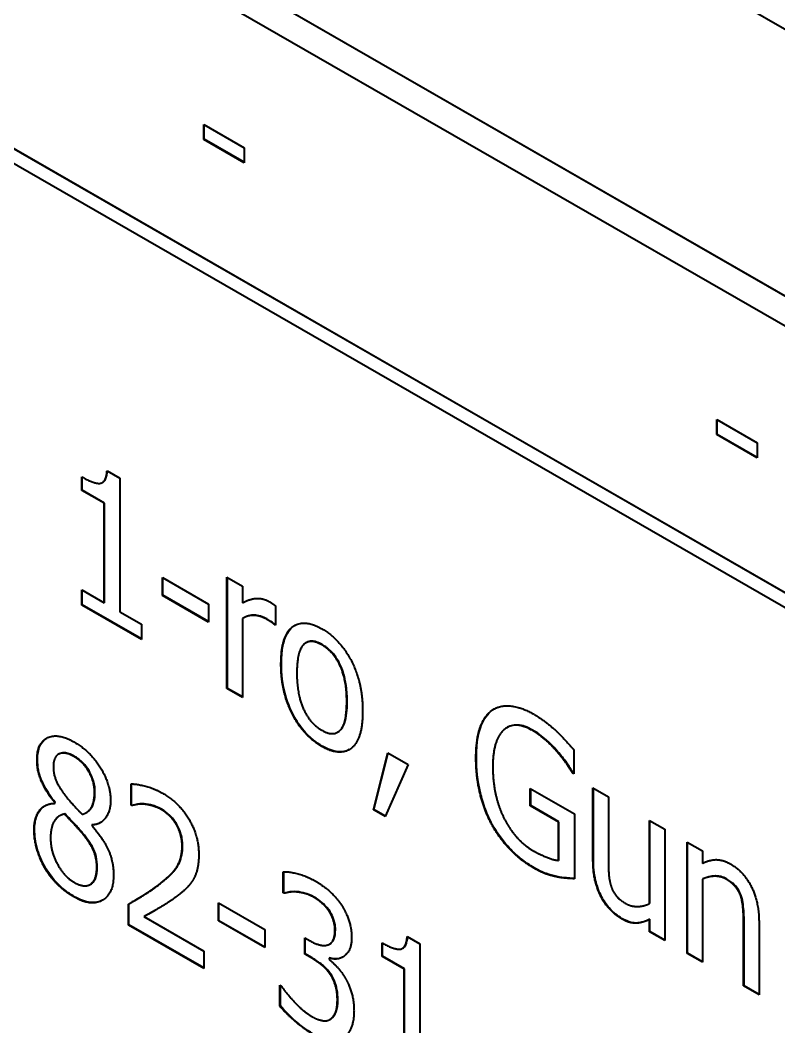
# Model space of a CAD drawing. Header units: millimetres. Extents: x 0 to 4205, y 0 to 2970.
# Drawn here: x 3775.83 to 3782.1, y 2225.18 to 2233.51 of the extents above; entities that cross this region are included whole.
import ezdxf

# ---------------------------------------------------------------- set-up
doc = ezdxf.new("R2010")
doc.units = ezdxf.units.MM
doc.header["$LTSCALE"] = 5
doc.layers.add('가시적인 것(ISO)', color=3, linetype='Continuous', lineweight=40)
doc.layers.add('가시적인 좁은 것(ISO)', color=3, linetype='Continuous', lineweight=35)

msp = doc.modelspace()

# ---------------------------------------------------------------- linework, layer by layer
at = {"layer": '가시적인 것(ISO)'}
for p, q in [((3770.9942, 2239.8543), (3803.309, 2221.2455)), ((3803.309, 2219.0381), (3770.9942, 2237.6469)), ((3770.9978, 2237.649), (3803.309, 2219.0422)), ((3770.9942, 2237.4017), (3803.309, 2218.7928)), ((3803.309, 2216.5854), (3770.9942, 2235.1943)), ((3770.9978, 2235.1963), (3803.309, 2216.5895)), ((3803.4151, 2216.4017), (3770.8882, 2235.1327)), ((3777.3469, 2232.5196), (3777.3469, 2232.6438)), ((3777.3469, 2232.6438), (3777.6814, 2232.4512)), ((3777.3504, 2232.5216), (3777.3504, 2232.6417)), ((3777.3504, 2232.5216), (3777.3469, 2232.5196)), ((3777.6814, 2232.331), (3777.3504, 2232.5216)), ((3777.6814, 2232.3269), (3777.3469, 2232.5196)), ((3777.6814, 2232.4512), (3777.6814, 2232.3269)), ((3781.5844, 2230.0794), (3781.5844, 2230.2036)), ((3781.5844, 2230.2036), (3781.9189, 2230.011)), ((3781.5879, 2230.0814), (3781.5879, 2230.2015)), ((3781.5879, 2230.0814), (3781.5844, 2230.0794)), ((3781.9189, 2229.8867), (3781.5844, 2230.0794)), ((3781.9189, 2229.8908), (3781.5879, 2230.0814)), ((3781.9189, 2230.011), (3781.9189, 2229.8867)), ((3776.5471, 2229.7803), (3776.652, 2229.7199)), ((3776.3391, 2229.6169), (3776.3391, 2229.7292)), ((3776.3426, 2229.6189), (3776.3426, 2229.7272)), ((3776.652, 2229.7199), (3776.652, 2228.6149)), ((3776.3426, 2229.6189), (3776.3391, 2229.6169)), ((3776.5222, 2229.5115), (3776.3391, 2229.6169)), ((3776.5257, 2229.5135), (3776.3426, 2229.6189)), ((3776.5121, 2229.6846), (3776.5086, 2229.6826)), ((3776.5257, 2229.5135), (3776.5222, 2229.5115)), ((3776.5222, 2228.6896), (3776.5222, 2229.5115)), ((3776.5257, 2228.6916), (3776.5257, 2229.5135)), ((3777.0044, 2228.7488), (3777.0044, 2228.8979)), ((3777.0044, 2228.8979), (3777.386, 2228.6781)), ((3777.0079, 2228.7509), (3777.0079, 2228.8959)), ((3777.5382, 2228.8996), (3777.6654, 2228.8263)), ((3777.5382, 2227.9793), (3777.5382, 2228.8996)), ((3777.5417, 2227.9814), (3777.5417, 2228.8975)), ((3776.3391, 2228.6698), (3776.3391, 2228.795)), ((3776.3391, 2228.795), (3776.5222, 2228.6896)), ((3776.3426, 2228.6719), (3776.3426, 2228.793)), ((3777.6654, 2228.8263), (3777.6654, 2228.6892)), ((3777.0079, 2228.7509), (3777.0044, 2228.7488)), ((3777.386, 2228.5291), (3777.0044, 2228.7488)), ((3777.386, 2228.5331), (3777.0079, 2228.7509)), ((3776.3426, 2228.6719), (3776.3391, 2228.6698)), ((3776.8308, 2228.3867), (3776.3391, 2228.6698)), ((3776.8308, 2228.3908), (3776.3426, 2228.6719)), ((3776.5257, 2228.6916), (3776.5222, 2228.6896)), ((3776.652, 2228.6149), (3776.8308, 2228.5119)), ((3777.386, 2228.6781), (3777.386, 2228.5291)), ((3777.9387, 2228.664), (3777.9387, 2228.503)), ((3777.6654, 2228.559), (3777.6654, 2227.9061)), ((3777.6723, 2228.563), (3777.6688, 2228.561)), ((3776.8308, 2228.5119), (3776.8308, 2228.3867)), ((3777.9354, 2228.509), (3777.9318, 2228.5069)), ((3777.9387, 2228.503), (3777.9318, 2228.5069)), ((3777.9387, 2228.507), (3777.9354, 2228.509)), ((3778.1939, 2228.3603), (3778.1904, 2228.3583)), ((3777.5417, 2227.9814), (3777.5382, 2227.9793)), ((3777.6654, 2227.9061), (3777.5382, 2227.9793)), ((3777.6654, 2227.9102), (3777.5417, 2227.9814)), ((3778.4556, 2227.6205), (3778.452, 2227.6184)), ((3779.856, 2227.6597), (3779.8524, 2227.6577)), ((3778.7475, 2226.9778), (3778.8661, 2227.4491)), ((3778.7511, 2226.9799), (3778.8688, 2227.4476)), ((3778.8661, 2227.4491), (3779.0355, 2227.3516)), ((3780.4047, 2227.4715), (3780.4047, 2227.2747)), ((3776.149, 2227.4385), (3776.1455, 2227.4365)), ((3779.0355, 2227.3516), (3778.8464, 2226.9209)), ((3780.3971, 2227.2832), (3780.3935, 2227.2811)), ((3780.4047, 2227.2747), (3780.3935, 2227.2811)), ((3780.4047, 2227.2788), (3780.3971, 2227.2832)), ((3776.7457, 2227.0168), (3776.7457, 2227.1917)), ((3776.7492, 2227.0188), (3776.7492, 2227.1917)), ((3780.0437, 2227.0105), (3780.0437, 2227.1536)), ((3780.0437, 2227.1536), (3780.409, 2226.9433)), ((3780.0472, 2227.0126), (3780.0472, 2227.1516)), ((3780.562, 2226.561), (3780.562, 2227.1583)), ((3780.562, 2227.1583), (3780.6892, 2227.085)), ((3780.5655, 2226.563), (3780.5655, 2227.1562)), ((3776.1183, 2227.0383), (3776.1148, 2227.0362)), ((3776.1148, 2227.0312), (3776.1148, 2227.0362)), ((3776.1183, 2227.0333), (3776.1148, 2227.0312)), ((3776.1183, 2227.0333), (3776.1183, 2227.0383)), ((3780.6892, 2227.085), (3780.6892, 2226.5603)), ((3776.377, 2226.9557), (3776.3735, 2226.9537)), ((3776.7492, 2227.0188), (3776.7457, 2227.0168)), ((3776.7534, 2227.0123), (3776.7457, 2227.0168)), ((3776.7569, 2227.0143), (3776.7492, 2227.0188)), ((3776.7569, 2227.0143), (3776.7534, 2227.0123)), ((3778.7511, 2226.9799), (3778.7475, 2226.9778)), ((3778.8464, 2226.9209), (3778.7475, 2226.9778)), ((3778.8478, 2226.9242), (3778.7511, 2226.9799)), ((3780.0472, 2227.0126), (3780.0437, 2227.0105)), ((3780.2766, 2226.8764), (3780.0437, 2227.0105)), ((3780.2802, 2226.8784), (3780.0472, 2227.0126)), ((3776.16, 2226.9295), (3776.1564, 2226.9275)), ((3776.2, 2226.9445), (3776.1964, 2226.9425)), ((3780.2802, 2226.8784), (3780.2766, 2226.8764)), ((3780.2766, 2226.5594), (3780.2766, 2226.8764)), ((3780.2802, 2226.5614), (3780.2802, 2226.8784)), ((3780.409, 2226.9433), (3780.409, 2226.4076)), ((3781.0287, 2226.2018), (3781.0287, 2226.8895)), ((3781.0287, 2226.8895), (3781.1559, 2226.8162)), ((3781.0322, 2226.2038), (3781.0322, 2226.8875)), ((3776.3478, 2226.7829), (3776.3443, 2226.7808)), ((3776.426, 2226.8541), (3776.4225, 2226.8521)), ((3776.4225, 2226.8521), (3776.4225, 2226.8471)), ((3781.1559, 2226.8162), (3781.1559, 2225.896)), ((3781.3399, 2225.7901), (3781.3399, 2226.7103)), ((3781.3399, 2226.7103), (3781.4671, 2226.6371)), ((3781.3434, 2225.7921), (3781.3434, 2226.7083)), ((3781.4671, 2226.6371), (3781.4671, 2226.5347)), ((3780.2802, 2226.5614), (3780.2766, 2226.5594)), ((3778.0032, 2226.2916), (3778.0032, 2226.4655)), ((3778.0067, 2226.2937), (3778.0067, 2226.4658)), ((3781.4706, 2226.4066), (3781.4671, 2226.4045)), ((3781.4671, 2226.4045), (3781.4671, 2225.7168)), ((3776.412, 2226.3625), (3776.4085, 2226.3604)), ((3778.0067, 2226.2937), (3778.0032, 2226.2916)), ((3778.0109, 2226.2872), (3778.0032, 2226.2916)), ((3778.0144, 2226.2892), (3778.0067, 2226.2937)), ((3778.0144, 2226.2892), (3778.0109, 2226.2872)), ((3778.1141, 2226.3004), (3778.1106, 2226.2983)), ((3776.725, 2226.0249), (3776.725, 2226.1988)), ((3776.7286, 2226.027), (3776.7286, 2226.2008)), ((3776.7598, 2226.2187), (3776.7562, 2226.2166)), ((3777.4685, 2226.0589), (3777.4685, 2226.2079)), ((3777.4685, 2226.2079), (3777.8502, 2225.9882)), ((3777.4721, 2226.0609), (3777.4721, 2226.2059)), ((3781.0322, 2226.2038), (3781.0287, 2226.2018)), ((3781.7861, 2226.2676), (3781.7825, 2226.2656)), ((3778.3815, 2226.1474), (3778.3779, 2226.1454)), ((3776.8549, 2226.0963), (3776.8514, 2226.0943)), ((3776.8514, 2226.0943), (3777.3473, 2225.8087)), ((3777.4721, 2226.0609), (3777.4685, 2226.0589)), ((3777.8502, 2225.8391), (3777.4685, 2226.0589)), ((3777.8502, 2225.8432), (3777.4721, 2226.0609)), ((3781.0322, 2226.0727), (3781.0287, 2226.0706)), ((3781.0287, 2225.9693), (3781.0287, 2226.0706)), ((3781.0322, 2225.9713), (3781.0322, 2226.0727)), ((3781.8066, 2225.5213), (3781.8066, 2226.046)), ((3781.8101, 2225.5234), (3781.8101, 2226.0481)), ((3781.9338, 2226.0453), (3781.9338, 2225.4481)), ((3776.7286, 2226.027), (3776.725, 2226.0249)), ((3777.3473, 2225.6666), (3776.725, 2226.0249)), ((3777.3473, 2225.6706), (3776.7286, 2226.027)), ((3777.8502, 2225.9882), (3777.8502, 2225.8391)), ((3781.0322, 2225.9713), (3781.0287, 2225.9693)), ((3781.1559, 2225.896), (3781.0287, 2225.9693)), ((3781.1559, 2225.9001), (3781.0322, 2225.9713)), ((3778.1811, 2225.7837), (3778.1811, 2225.9198)), ((3778.1811, 2225.9198), (3778.2258, 2225.8941)), ((3778.1846, 2225.7857), (3778.1846, 2225.9178)), ((3778.3892, 2225.8692), (3778.3856, 2225.8671)), ((3778.8189, 2225.7662), (3778.8189, 2225.8785)), ((3778.8224, 2225.7683), (3778.8224, 2225.8765)), ((3779.0269, 2225.9297), (3779.1317, 2225.8693)), ((3779.1317, 2225.8693), (3779.1317, 2224.7642)), ((3777.3473, 2225.8087), (3777.3473, 2225.6666)), ((3778.1846, 2225.7857), (3778.1811, 2225.7837)), ((3778.2387, 2225.7505), (3778.1811, 2225.7837)), ((3778.2422, 2225.7526), (3778.1846, 2225.7857)), ((3778.9918, 2225.834), (3778.9883, 2225.8319)), ((3781.3434, 2225.7921), (3781.3399, 2225.7901)), ((3781.4671, 2225.7168), (3781.3399, 2225.7901)), ((3781.4671, 2225.7209), (3781.3434, 2225.7921)), ((3778.3858, 2225.7544), (3778.3822, 2225.7523)), ((3778.3822, 2225.7523), (3778.3822, 2225.7404)), ((3778.8224, 2225.7683), (3778.8189, 2225.7662)), ((3779.0019, 2225.6608), (3778.8189, 2225.7662)), ((3779.0055, 2225.6628), (3778.8224, 2225.7683)), ((3779.0055, 2225.6628), (3779.0019, 2225.6608)), ((3779.0019, 2224.839), (3779.0019, 2225.6608)), ((3779.0055, 2224.841), (3779.0055, 2225.6628)), ((3777.9757, 2225.5283), (3777.9851, 2225.5229)), ((3777.9757, 2225.3544), (3777.9757, 2225.5283)), ((3777.9792, 2225.3565), (3777.9792, 2225.5263)), ((3781.8101, 2225.5234), (3781.8066, 2225.5213)), ((3781.9338, 2225.4481), (3781.8066, 2225.5213)), ((3781.9338, 2225.4521), (3781.8101, 2225.5234)), ((3777.9792, 2225.3565), (3777.9757, 2225.3544)), ((3778.392, 2225.2457), (3778.3884, 2225.2437)), ((3778.3986, 2225.2501), (3778.3951, 2225.248))]:
    msp.add_line(p, q, dxfattribs=at)
for points, degree in [([(3776.3391, 2229.7292), (3776.4431, 2229.6693), (3776.5411, 2229.6844), (3776.5471, 2229.7803)], 2), ([(3777.6654, 2228.6892), (3777.735, 2228.7246), (3777.839, 2228.7263), (3777.8871, 2228.6986)], 2), ([(3777.8871, 2228.6986), (3777.9069, 2228.6872), (3777.9267, 2228.6739), (3777.9387, 2228.664)], 2), ([(3777.8639, 2228.553), (3777.8123, 2228.5827), (3777.7109, 2228.5864), (3777.6654, 2228.559)], 2), ([(3777.9318, 2228.5069), (3777.9181, 2228.5198), (3777.8863, 2228.5401), (3777.8639, 2228.553)], 2), ([(3777.9843, 2228.1826), (3777.9843, 2228.4131), (3778.1699, 2228.5616), (3778.322, 2228.474)], 2), ([(3778.322, 2228.474), (3778.475, 2228.3859), (3778.659, 2228.0256), (3778.659, 2227.794)], 2), ([(3778.322, 2228.3408), (3778.2232, 2228.3978), (3778.1158, 2228.2857), (3778.1158, 2228.1068)], 2), ([(3778.5275, 2227.8697), (3778.5275, 2228.0486), (3778.4209, 2228.2839), (3778.322, 2228.3408)], 2), ([(3778.322, 2227.5021), (3778.1648, 2227.5927), (3777.9843, 2227.958), (3777.9843, 2228.1826)], 2), ([(3778.1158, 2228.1068), (3778.1158, 2227.9329), (3778.2232, 2227.6922), (3778.322, 2227.6353)], 2), ([(3778.322, 2227.6353), (3778.42, 2227.5788), (3778.5275, 2227.6929), (3778.5275, 2227.8697)], 2), ([(3778.659, 2227.794), (3778.659, 2227.5615), (3778.475, 2227.414), (3778.322, 2227.5021)], 2), ([(3779.595, 2227.409), (3779.595, 2227.5571), (3779.6629, 2227.7525), (3779.7265, 2227.7994)], 2), ([(3779.7265, 2227.7994), (3779.7884, 2227.8442), (3779.968, 2227.8282), (3780.0755, 2227.7664)], 2), ([(3779.7301, 2227.8014), (3779.735, 2227.805), (3779.7401, 2227.8084), (3779.7453, 2227.8114)], 3), ([(3780.0755, 2227.7664), (3780.1262, 2227.7372), (3780.219, 2227.6658), (3780.262, 2227.6252)], 2), ([(3780.0592, 2227.6347), (3779.9139, 2227.7183), (3779.7343, 2227.5554), (3779.7343, 2227.3338)], 2), ([(3780.2663, 2227.4577), (3780.225, 2227.5063), (3780.1202, 2227.5995), (3780.0592, 2227.6347)], 2), ([(3780.262, 2227.6252), (3780.2955, 2227.5939), (3780.3789, 2227.5022), (3780.4047, 2227.4715)], 2), ([(3775.9687, 2227.3917), (3775.9687, 2227.5298), (3776.1406, 2227.6156), (3776.2729, 2227.5394)], 2), ([(3776.2729, 2227.5394), (3776.4105, 2227.4602), (3776.5763, 2227.1898), (3776.5763, 2227.0526)], 2), ([(3776.2721, 2227.4187), (3776.1981, 2227.4612), (3776.1036, 2227.4173), (3776.1036, 2227.3328)], 2), ([(3780.3935, 2227.2811), (3780.3686, 2227.3223), (3780.3144, 2227.4022), (3780.2663, 2227.4577)], 2), ([(3776.1148, 2227.0362), (3776.0409, 2227.1315), (3775.9687, 2227.2982), (3775.9687, 2227.3917)], 2), ([(3776.444, 2227.1269), (3776.444, 2227.2094), (3776.3529, 2227.3721), (3776.2721, 2227.4187)], 2), ([(3779.7265, 2226.8553), (3779.6629, 2226.9734), (3779.595, 2227.253), (3779.595, 2227.409)], 2), ([(3776.1036, 2227.3328), (3776.1036, 2227.2722), (3776.1517, 2227.16), (3776.1999, 2227.0985)], 2), ([(3779.7343, 2227.3338), (3779.7343, 2227.2106), (3779.7815, 2226.9985), (3779.8262, 2226.9092)], 2), ([(3776.3426, 2226.9398), (3776.4019, 2226.9603), (3776.444, 2227.0524), (3776.444, 2227.1269)], 2), ([(3776.7457, 2227.1917), (3776.7878, 2227.1922), (3776.9373, 2227.1548), (3777.0044, 2227.1162)], 2), ([(3777.0044, 2227.1162), (3777.1454, 2227.035), (3777.3052, 2226.7611), (3777.3052, 2226.6061)], 2), ([(3775.9446, 2226.8132), (3775.9446, 2226.9126), (3776.0323, 2227.0291), (3776.1148, 2227.0312)], 2), ([(3776.1999, 2227.0985), (3776.2205, 2227.0727), (3776.3073, 2226.974), (3776.3426, 2226.9398)], 2), ([(3776.5763, 2227.0526), (3776.5763, 2226.9702), (3776.4973, 2226.8547), (3776.4225, 2226.8521)], 2), ([(3776.8505, 2227.0239), (3776.8222, 2227.0264), (3776.7697, 2227.0168), (3776.7534, 2227.0123)], 2), ([(3776.9949, 2226.9795), (3776.9588, 2227.0003), (3776.8849, 2227.021), (3776.8505, 2227.0239)], 2), ([(3777.1178, 2226.8591), (3777.0946, 2226.8973), (3777.0319, 2226.9583), (3776.9949, 2226.9795)], 2), ([(3776.1964, 2226.9425), (3776.1397, 2226.9304), (3776.0804, 2226.8314), (3776.0804, 2226.7469)], 2), ([(3776.2, 2226.9445), (3776.1856, 2226.9415), (3776.1722, 2226.9365), (3776.16, 2226.9295)], 3), ([(3776.3443, 2226.7808), (3776.3211, 2226.8101), (3776.2446, 2226.8909), (3776.1964, 2226.9425)], 2), ([(3776.4943, 2226.8718), (3776.4742, 2226.8606), (3776.4512, 2226.855), (3776.426, 2226.8541)], 3), ([(3779.8262, 2226.9092), (3779.8701, 2226.8203), (3779.9921, 2226.6835), (3780.0686, 2226.6394)], 2), ([(3776.0314, 2226.5019), (3775.9884, 2226.5763), (3775.9446, 2226.7367), (3775.9446, 2226.8132)], 2), ([(3776.4629, 2226.5018), (3776.4629, 2226.5774), (3776.4139, 2226.695), (3776.3443, 2226.7808)], 2), ([(3776.4225, 2226.8471), (3776.5102, 2226.7469), (3776.6013, 2226.5513), (3776.6013, 2226.4381)], 2), ([(3777.1677, 2226.6763), (3777.1677, 2226.728), (3777.1411, 2226.8209), (3777.1178, 2226.8591)], 2), ([(3780.0738, 2226.4953), (3779.9672, 2226.5567), (3779.7901, 2226.7382), (3779.7265, 2226.8553)], 2), ([(3776.0804, 2226.7469), (3776.0804, 2226.6356), (3776.1913, 2226.4267), (3776.2746, 2226.3787)], 2), ([(3776.9683, 2226.3539), (3777.0835, 2226.4416), (3777.1677, 2226.5779), (3777.1677, 2226.6763)], 2), ([(3780.0686, 2226.6394), (3780.1253, 2226.6067), (3780.2379, 2226.5618), (3780.2766, 2226.5594)], 2), ([(3777.3052, 2226.6061), (3777.3052, 2226.5335), (3777.2777, 2226.4281), (3777.2528, 2226.3908)], 2), ([(3780.6299, 2226.2556), (3780.5981, 2226.3166), (3780.562, 2226.4676), (3780.562, 2226.561)], 2), ([(3780.6892, 2226.5603), (3780.6892, 2226.4868), (3780.6978, 2226.3854), (3780.7133, 2226.3407)], 2), ([(3781.4671, 2226.5347), (3781.5238, 2226.5646), (3781.6347, 2226.5664), (3781.6966, 2226.5307)], 2), ([(3781.6966, 2226.5307), (3781.8083, 2226.4664), (3781.9338, 2226.2153), (3781.9338, 2226.0453)], 2), ([(3776.2729, 2226.2574), (3776.1981, 2226.3005), (3776.0744, 2226.4264), (3776.0314, 2226.5019)], 2), ([(3776.2746, 2226.3787), (3776.3597, 2226.3297), (3776.4629, 2226.3945), (3776.4629, 2226.5018)], 2), ([(3778.0032, 2226.4655), (3778.047, 2226.4691), (3778.1983, 2226.4287), (3778.2662, 2226.3896)], 2), ([(3780.2603, 2226.4237), (3780.2104, 2226.4345), (3780.1305, 2226.4627), (3780.0738, 2226.4953)], 2), ([(3776.6013, 2226.4381), (3776.6013, 2226.281), (3776.4139, 2226.1763), (3776.2729, 2226.2574)], 2), ([(3777.2528, 2226.3908), (3777.2279, 2226.3515), (3777.1574, 2226.2867), (3777.1187, 2226.2583)], 2), ([(3778.2662, 2226.3896), (3778.3349, 2226.35), (3778.4364, 2226.2578), (3778.4776, 2226.1983)], 2), ([(3780.409, 2226.4076), (3780.3832, 2226.4086), (3780.2972, 2226.4153), (3780.2603, 2226.4237)], 2), ([(3781.663, 2226.403), (3781.6158, 2226.4302), (3781.5152, 2226.4265), (3781.4671, 2226.4045)], 2), ([(3781.7825, 2226.2656), (3781.767, 2226.3093), (3781.7112, 2226.3753), (3781.663, 2226.403)], 2), ([(3776.725, 2226.1988), (3776.7921, 2226.2367), (3776.9116, 2226.3101), (3776.9683, 2226.3539)], 2), ([(3778.1106, 2226.2983), (3778.0779, 2226.3002), (3778.0298, 2226.2922), (3778.0109, 2226.2872)], 2), ([(3778.255, 2226.2539), (3778.218, 2226.2752), (3778.1458, 2226.2949), (3778.1106, 2226.2983)], 2), ([(3780.7133, 2226.3407), (3780.7287, 2226.296), (3780.7829, 2226.2321), (3780.8327, 2226.2034)], 2), ([(3777.1187, 2226.2583), (3777.0551, 2226.2105), (3776.8987, 2226.1197), (3776.8514, 2226.0943)], 2), ([(3778.3779, 2226.1454), (3778.3521, 2226.1811), (3778.2902, 2226.2336), (3778.255, 2226.2539)], 2), ([(3778.4776, 2226.1983), (3778.5223, 2226.1338), (3778.5679, 2225.9952), (3778.5679, 2225.9197)], 2), ([(3780.7992, 2226.0756), (3780.7502, 2226.1038), (3780.6625, 2226.194), (3780.6299, 2226.2556)], 2), ([(3780.8327, 2226.2034), (3780.8792, 2226.1766), (3780.9849, 2226.1803), (3781.0287, 2226.2018)], 2), ([(3781.8066, 2226.046), (3781.8066, 2226.1096), (3781.7963, 2226.2249), (3781.7825, 2226.2656)], 2), ([(3776.9538, 2226.1518), (3776.9214, 2226.1331), (3776.8853, 2226.1126), (3776.8549, 2226.0963)], 3), ([(3778.4303, 2225.982), (3778.4303, 2226.0287), (3778.4003, 2226.1126), (3778.3779, 2226.1454)], 2), ([(3781.0287, 2226.0706), (3780.9703, 2226.0417), (3780.8645, 2226.038), (3780.7992, 2226.0756)], 2), ([(3778.2258, 2225.8941), (3778.3169, 2225.8416), (3778.4303, 2225.8816), (3778.4303, 2225.982)], 2), ([(3778.5679, 2225.9197), (3778.5679, 2225.8184), (3778.4587, 2225.7282), (3778.3822, 2225.7523)], 2), ([(3778.8189, 2225.8785), (3778.9229, 2225.8186), (3779.0208, 2225.8338), (3779.0269, 2225.9297)], 2), ([(3778.39, 2225.6197), (3778.3616, 2225.6609), (3778.2842, 2225.7243), (3778.2387, 2225.7505)], 2), ([(3778.3822, 2225.7404), (3778.414, 2225.7142), (3778.4862, 2225.6368), (3778.5172, 2225.5832)], 2), ([(3778.4501, 2225.4072), (3778.4501, 2225.4737), (3778.4183, 2225.5785), (3778.39, 2225.6197)], 2), ([(3778.5172, 2225.5832), (3778.5481, 2225.5306), (3778.5876, 2225.3965), (3778.5876, 2225.316)], 2), ([(3777.9851, 2225.5229), (3778.0281, 2225.4604), (3778.1708, 2225.3087), (3778.243, 2225.2671)], 2), ([(3778.3951, 2225.248), (3778.4218, 2225.2695), (3778.4501, 2225.3406), (3778.4501, 2225.4072)], 2), ([(3778.2507, 2225.1205), (3778.1751, 2225.1641), (3778.0264, 2225.2944), (3777.9757, 2225.3544)], 2), ([(3778.5876, 2225.316), (3778.5876, 2225.2336), (3778.5412, 2225.1202), (3778.4983, 2225.0912)], 2), ([(3778.243, 2225.2671), (3778.2842, 2225.2433), (3778.3667, 2225.2276), (3778.3951, 2225.248)], 2), ([(3778.392, 2225.2457), (3778.3942, 2225.2471), (3778.3965, 2225.2485), (3778.3986, 2225.2501)], 3)]:
    msp.add_open_spline(points, degree=degree, dxfattribs=at)
for points, knots in [([(3776.5121, 2229.6846), (3776.5221, 2229.6904), (3776.5297, 2229.6997), (3776.5443, 2229.7297), (3776.5486, 2229.7538), (3776.5504, 2229.7785)], [-0.0317599, -0.0317599, -0.0317599, -0.0317599, -0.01978743, -0.01978743, -0.00099637, -0.00099637, -0.00099637, -0.00099637]), ([(3777.8675, 2228.555), (3777.8501, 2228.565), (3777.833, 2228.5725), (3777.7964, 2228.5838), (3777.7791, 2228.5861), (3777.7303, 2228.5879), (3777.6995, 2228.5787), (3777.6723, 2228.563)], [-0.05828388, -0.05828388, -0.05828388, -0.05828388, -0.0470529, -0.0470529, -0.03397152, -0.03397152, -0.00135985, -0.00135985, -0.00135985, -0.00135985]), ([(3777.9354, 2228.509), (3777.9219, 2228.5216), (3777.9101, 2228.5292), (3777.8934, 2228.5398), (3777.8797, 2228.5479), (3777.8675, 2228.555)], [-0.0141823, -0.0141823, -0.0141823, -0.0141823, -0.01041743, -0.01041743, 0, 0, 0, 0]), ([(3777.9878, 2228.1846), (3777.9878, 2228.2319), (3777.9907, 2228.2781), (3778.0044, 2228.3575), (3778.0142, 2228.392), (3778.0508, 2228.4673), (3778.0778, 2228.4897), (3778.0992, 2228.5023)], [-0.13063328, -0.13063328, -0.13063328, -0.13063328, -0.1123019, -0.1123019, -0.09621194, -0.09621194, -0.07150376, -0.07150376, -0.07150376, -0.07150376]), ([(3778.3256, 2228.3429), (3778.3096, 2228.3521), (3778.2936, 2228.3596), (3778.2634, 2228.3693), (3778.2495, 2228.3717), (3778.2204, 2228.3714), (3778.2063, 2228.3675), (3778.1939, 2228.3603)], [-0.13544963, -0.13544963, -0.13544963, -0.13544963, -0.11875979, -0.11875979, -0.10326441, -0.10326441, -0.08473146, -0.08473146, -0.08473146, -0.08473146]), ([(3778.531, 2227.8718), (3778.531, 2227.9138), (3778.5288, 2227.9586), (3778.5178, 2228.0398), (3778.51, 2228.0783), (3778.4842, 2228.1583), (3778.4688, 2228.1885), (3778.4406, 2228.237), (3778.4226, 2228.2613), (3778.3778, 2228.3082), (3778.3518, 2228.3277), (3778.3256, 2228.3429)], [-0.085957, -0.085957, -0.085957, -0.085957, -0.06934265, -0.06934265, -0.05592497, -0.05592497, -0.04101288, -0.04101288, -0.02228505, -0.02228505, 0, 0, 0, 0]), ([(3778.3256, 2227.5041), (3778.3012, 2227.5182), (3778.2768, 2227.5346), (3778.2306, 2227.5716), (3778.2089, 2227.5917), (3778.1531, 2227.6524), (3778.1225, 2227.6955), (3778.0716, 2227.787), (3778.0433, 2227.8475), (3777.9966, 2228.0148), (3777.9878, 2228.1034), (3777.9878, 2228.1846)], [-0.2314011, -0.2314011, -0.2314011, -0.2314011, -0.1968434, -0.1968434, -0.1646481, -0.1646481, -0.1102897, -0.1102897, -0.0596216, -0.0596216, 0, 0, 0, 0]), ([(3778.4556, 2227.6205), (3778.459, 2227.6225), (3778.4623, 2227.6247), (3778.4871, 2227.6438), (3778.5002, 2227.669), (3778.5252, 2227.7412), (3778.531, 2227.8047), (3778.531, 2227.8718)], [-0.07855563, -0.07855563, -0.07855563, -0.07855563, -0.07477469, -0.07477469, -0.04926273, -0.04926273, 0, 0, 0, 0]), ([(3779.5985, 2227.4111), (3779.5985, 2227.5435), (3779.6189, 2227.6239), (3779.6606, 2227.7288), (3779.6901, 2227.772), (3779.7301, 2227.8014)], [-0.1010123, -0.1010123, -0.1010123, -0.1010123, -0.0512306, -0.0512306, 0, 0, 0, 0]), ([(3780.0627, 2227.6367), (3780.0415, 2227.6489), (3780.0203, 2227.659), (3779.9797, 2227.6731), (3779.9605, 2227.6773), (3779.9095, 2227.6809), (3779.881, 2227.6741), (3779.856, 2227.6597)], [-0.2319582, -0.2319582, -0.2319582, -0.2319582, -0.2003238, -0.2003238, -0.1702621, -0.1702621, -0.1174823, -0.1174823, -0.1174823, -0.1174823]), ([(3780.2698, 2227.4598), (3780.2292, 2227.5076), (3780.191, 2227.5418), (3780.1392, 2227.5878), (3780.101, 2227.6146), (3780.0627, 2227.6367)], [-0.04550665, -0.04550665, -0.04550665, -0.04550665, -0.03248246, -0.03248246, 0, 0, 0, 0]), ([(3775.9722, 2227.3937), (3775.9722, 2227.4364), (3775.9784, 2227.4746), (3776.0058, 2227.5346), (3776.0249, 2227.5554), (3776.0488, 2227.5696)], [-0.12921529, -0.12921529, -0.12921529, -0.12921529, -0.09902146, -0.09902146, -0.07121286, -0.07121286, -0.07121286, -0.07121286]), ([(3776.2756, 2227.4207), (3776.2611, 2227.4291), (3776.2466, 2227.436), (3776.2193, 2227.4454), (3776.2065, 2227.4481), (3776.173, 2227.4497), (3776.1583, 2227.4439), (3776.149, 2227.4385)], [-0.05867166, -0.05867166, -0.05867166, -0.05867166, -0.05189461, -0.05189461, -0.04562209, -0.04562209, -0.03464209, -0.03464209, -0.03464209, -0.03464209]), ([(3778.5487, 2227.475), (3778.5215, 2227.4598), (3778.4904, 2227.4536), (3778.4139, 2227.4613), (3778.3701, 2227.4785), (3778.3256, 2227.5041)], [-0.07012066, -0.07012066, -0.07012066, -0.07012066, -0.03775459, -0.03775459, 0, 0, 0, 0]), ([(3780.3971, 2227.2832), (3780.3804, 2227.3107), (3780.363, 2227.3378), (3780.3243, 2227.3948), (3780.2969, 2227.4285), (3780.2698, 2227.4598)], [-0.04799963, -0.04799963, -0.04799963, -0.04799963, -0.02569689, -0.02569689, 0, 0, 0, 0]), ([(3776.1183, 2227.0383), (3776.0873, 2227.0782), (3776.0573, 2227.1218), (3776.0074, 2227.2136), (3775.9957, 2227.2475), (3775.9769, 2227.3129), (3775.9722, 2227.3548), (3775.9722, 2227.3937)], [-0.05713159, -0.05713159, -0.05713159, -0.05713159, -0.04306073, -0.04306073, -0.0285692, -0.0285692, 0, 0, 0, 0]), ([(3776.4475, 2227.1289), (3776.4475, 2227.1448), (3776.4462, 2227.1613), (3776.4407, 2227.1946), (3776.4366, 2227.2111), (3776.4205, 2227.2591), (3776.4073, 2227.2838), (3776.3846, 2227.3226), (3776.3685, 2227.3438), (3776.3267, 2227.3872), (3776.3011, 2227.406), (3776.2756, 2227.4207)], [-0.05989215, -0.05989215, -0.05989215, -0.05989215, -0.05404353, -0.05404353, -0.04852632, -0.04852632, -0.03817621, -0.03817621, -0.02161121, -0.02161121, 0, 0, 0, 0]), ([(3779.7301, 2226.8573), (3779.7083, 2226.8977), (3779.6897, 2226.939), (3779.6541, 2227.0332), (3779.6411, 2227.08), (3779.6076, 2227.2179), (3779.5985, 2227.3182), (3779.5985, 2227.4111)], [-0.1102144, -0.1102144, -0.1102144, -0.1102144, -0.0915163, -0.0915163, -0.0681294, -0.0681294, 0, 0, 0, 0]), ([(3776.377, 2226.9557), (3776.3836, 2226.9596), (3776.3899, 2226.9639), (3776.4082, 2226.979), (3776.4189, 2226.9919), (3776.4331, 2227.0229), (3776.4475, 2227.0571), (3776.4475, 2227.1289)], [-0.1409365, -0.1409365, -0.1409365, -0.1409365, -0.1125036, -0.1125036, -0.0527141, -0.0527141, 0, 0, 0, 0]), ([(3776.8541, 2227.026), (3776.8259, 2227.0284), (3776.8064, 2227.0249), (3776.786, 2227.0212), (3776.77, 2227.0179), (3776.7569, 2227.0143)], [-0.02081777, -0.02081777, -0.02081777, -0.02081777, -0.01379429, -0.01379429, 0, 0, 0, 0]), ([(3775.9481, 2226.8153), (3775.9481, 2226.8562), (3775.9537, 2226.8929), (3775.9752, 2226.9497), (3775.9912, 2226.9784), (3776.023, 2227.0039), (3776.0284, 2227.0076), (3776.034, 2227.011)], [-0.11622312, -0.11622312, -0.11622312, -0.11622312, -0.07193275, -0.07193275, -0.03671826, -0.03671826, -0.02992557, -0.02992557, -0.02992557, -0.02992557]), ([(3776.9985, 2226.9816), (3776.9639, 2227.0015), (3776.937, 2227.0095), (3776.901, 2227.0196), (3776.8772, 2227.024), (3776.8541, 2227.026)], [-0.03148889, -0.03148889, -0.03148889, -0.03148889, -0.02135379, -0.02135379, 0, 0, 0, 0]), ([(3777.1214, 2226.8611), (3777.1136, 2226.8739), (3777.1052, 2226.886), (3777.0842, 2226.9125), (3777.0735, 2226.9233), (3777.0448, 2226.9512), (3777.0218, 2226.9682), (3776.9985, 2226.9816)], [-0.03025866, -0.03025866, -0.03025866, -0.03025866, -0.02572677, -0.02572677, -0.01975902, -0.01975902, 0, 0, 0, 0]), ([(3776.3478, 2226.7829), (3776.3292, 2226.8063), (3776.3061, 2226.8317), (3776.2575, 2226.883), (3776.2287, 2226.9137), (3776.2, 2226.9445)], [-0.04469666, -0.04469666, -0.04469666, -0.04469666, -0.02652761, -0.02652761, 0, 0, 0, 0]), ([(3776.0349, 2226.5039), (3776.0207, 2226.5286), (3776.0081, 2226.5539), (3775.9828, 2226.6142), (3775.9745, 2226.6422), (3775.955, 2226.7136), (3775.9481, 2226.7658), (3775.9481, 2226.8153)], [-0.055253, -0.055253, -0.055253, -0.055253, -0.04713074, -0.04713074, -0.03633603, -0.03633603, 0, 0, 0, 0]), ([(3776.4664, 2226.5039), (3776.4664, 2226.5315), (3776.464, 2226.5618), (3776.4495, 2226.6226), (3776.4397, 2226.6448), (3776.4113, 2226.6995), (3776.3816, 2226.7412), (3776.3478, 2226.7829)], [-0.06276564, -0.06276564, -0.06276564, -0.06276564, -0.04780755, -0.04780755, -0.03301806, -0.03301806, 0, 0, 0, 0]), ([(3777.1712, 2226.6784), (3777.1712, 2226.6977), (3777.1698, 2226.718), (3777.1645, 2226.7501), (3777.1606, 2226.7702), (3777.1442, 2226.8179), (3777.1342, 2226.84), (3777.1214, 2226.8611)], [-0.06223784, -0.06223784, -0.06223784, -0.06223784, -0.03135472, -0.03135472, -0.014809, -0.014809, 0, 0, 0, 0]), ([(3780.0773, 2226.4974), (3780.0384, 2226.5198), (3779.9995, 2226.5461), (3779.9258, 2226.606), (3779.8904, 2226.6393), (3779.8087, 2226.7301), (3779.7663, 2226.7906), (3779.7301, 2226.8573)], [-0.1094442, -0.1094442, -0.1094442, -0.1094442, -0.0764086, -0.0764086, -0.0455615, -0.0455615, 0, 0, 0, 0]), ([(3776.9718, 2226.3559), (3777.094, 2226.449), (3777.1292, 2226.5062), (3777.1623, 2226.5808), (3777.1712, 2226.626), (3777.1712, 2226.6784)], [-0.07427586, -0.07427586, -0.07427586, -0.07427586, -0.03840956, -0.03840956, 0, 0, 0, 0]), ([(3780.6334, 2226.2576), (3780.6224, 2226.2788), (3780.613, 2226.3004), (3780.5949, 2226.3501), (3780.5879, 2226.3759), (3780.5697, 2226.452), (3780.5655, 2226.5108), (3780.5655, 2226.563)], [-0.05987922, -0.05987922, -0.05987922, -0.05987922, -0.05040547, -0.05040547, -0.03831234, -0.03831234, 0, 0, 0, 0]), ([(3776.2765, 2226.2595), (3776.2494, 2226.2751), (3776.2223, 2226.2934), (3776.1645, 2226.3399), (3776.1407, 2226.3639), (3776.0902, 2226.419), (3776.0604, 2226.4592), (3776.0349, 2226.5039)], [-0.06057937, -0.06057937, -0.06057937, -0.06057937, -0.04691584, -0.04691584, -0.03086619, -0.03086619, 0, 0, 0, 0]), ([(3776.412, 2226.3625), (3776.4126, 2226.3628), (3776.4131, 2226.3631), (3776.4254, 2226.3705), (3776.44, 2226.3833), (3776.4622, 2226.435), (3776.4664, 2226.4684), (3776.4664, 2226.5039)], [-0.05199531, -0.05199531, -0.05199531, -0.05199531, -0.0508983, -0.0508983, -0.02606569, -0.02606569, 0, 0, 0, 0]), ([(3780.2638, 2226.4257), (3780.2343, 2226.4321), (3780.2044, 2226.4399), (3780.1432, 2226.4615), (3780.1086, 2226.4793), (3780.0773, 2226.4974)], [-0.05271934, -0.05271934, -0.05271934, -0.05271934, -0.02656558, -0.02656558, 0, 0, 0, 0]), ([(3780.409, 2226.4098), (3780.3828, 2226.4109), (3780.3516, 2226.4134), (3780.3179, 2226.416), (3780.2908, 2226.4196), (3780.2638, 2226.4257)], [-0.03113001, -0.03113001, -0.03113001, -0.03113001, -0.0238809, -0.0238809, 0, 0, 0, 0]), ([(3781.6666, 2226.405), (3781.6503, 2226.4144), (3781.6343, 2226.4209), (3781.5956, 2226.4309), (3781.5775, 2226.4307), (3781.5334, 2226.4291), (3781.5006, 2226.4203), (3781.4706, 2226.4066)], [-0.04783413, -0.04783413, -0.04783413, -0.04783413, -0.04228344, -0.04228344, -0.03417336, -0.03417336, 0, 0, 0, 0]), ([(3781.7861, 2226.2676), (3781.7802, 2226.284), (3781.7728, 2226.3001), (3781.7528, 2226.333), (3781.742, 2226.3458), (3781.7128, 2226.3755), (3781.6897, 2226.3917), (3781.6666, 2226.405)], [-0.03855405, -0.03855405, -0.03855405, -0.03855405, -0.0297502, -0.0297502, -0.01964082, -0.01964082, 0, 0, 0, 0]), ([(3776.7598, 2226.2187), (3776.8041, 2226.2442), (3776.8362, 2226.2637), (3776.8955, 2226.3001), (3776.9343, 2226.327), (3776.9718, 2226.3559)], [-0.07223175, -0.07223175, -0.07223175, -0.07223175, -0.04889198, -0.04889198, 0, 0, 0, 0]), ([(3778.1141, 2226.3004), (3778.0819, 2226.3022), (3778.0639, 2226.2993), (3778.043, 2226.2958), (3778.0283, 2226.2929), (3778.0144, 2226.2892)], [-0.02108501, -0.02108501, -0.02108501, -0.02108501, -0.01452286, -0.01452286, 0, 0, 0, 0]), ([(3778.2585, 2226.256), (3778.223, 2226.2764), (3778.1965, 2226.2841), (3778.1611, 2226.2937), (3778.1374, 2226.2981), (3778.1141, 2226.3004)], [-0.03103479, -0.03103479, -0.03103479, -0.03103479, -0.02134227, -0.02134227, 0, 0, 0, 0]), ([(3776.5112, 2226.2307), (3776.511, 2226.2306), (3776.5108, 2226.2305), (3776.4815, 2226.2143), (3776.4483, 2226.2074), (3776.368, 2226.2154), (3776.3227, 2226.2329), (3776.2765, 2226.2595)], [-0.07397937, -0.07397937, -0.07397937, -0.07397937, -0.07373594, -0.07373594, -0.03919898, -0.03919898, 0, 0, 0, 0]), ([(3778.3815, 2226.1474), (3778.3571, 2226.1811), (3778.335, 2226.2007), (3778.303, 2226.2278), (3778.2808, 2226.2431), (3778.2585, 2226.256)], [-0.02782653, -0.02782653, -0.02782653, -0.02782653, -0.01889632, -0.01889632, 0, 0, 0, 0]), ([(3780.8027, 2226.0776), (3780.7842, 2226.0883), (3780.7657, 2226.1011), (3780.7341, 2226.1273), (3780.7152, 2226.1442), (3780.6719, 2226.1934), (3780.6512, 2226.2242), (3780.6334, 2226.2576)], [-0.06519005, -0.06519005, -0.06519005, -0.06519005, -0.04083245, -0.04083245, -0.02274527, -0.02274527, 0, 0, 0, 0]), ([(3781.8101, 2226.0481), (3781.8101, 2226.1011), (3781.8074, 2226.1552), (3781.7991, 2226.218), (3781.7942, 2226.2436), (3781.7861, 2226.2676)], [-0.04331503, -0.04331503, -0.04331503, -0.04331503, -0.0157872, -0.0157872, 0, 0, 0, 0]), ([(3778.4339, 2225.9841), (3778.4339, 2226.0012), (3778.4324, 2226.0194), (3778.4265, 2226.0481), (3778.4224, 2226.0651), (3778.4043, 2226.1092), (3778.394, 2226.129), (3778.3815, 2226.1474)], [-0.0586607, -0.0586607, -0.0586607, -0.0586607, -0.0290764, -0.0290764, -0.01347233, -0.01347233, 0, 0, 0, 0]), ([(3781.0322, 2226.0727), (3780.9887, 2226.0511), (3780.944, 2226.0384), (3780.8699, 2226.0455), (3780.8368, 2226.058), (3780.8027, 2226.0776)], [-0.06807418, -0.06807418, -0.06807418, -0.06807418, -0.02887334, -0.02887334, 0, 0, 0, 0]), ([(3778.3892, 2225.8692), (3778.3895, 2225.8694), (3778.3899, 2225.8696), (3778.4037, 2225.8779), (3778.414, 2225.8904), (3778.4304, 2225.9284), (3778.4339, 2225.9553), (3778.4339, 2225.9841)], [-0.03790118, -0.03790118, -0.03790118, -0.03790118, -0.03745865, -0.03745865, -0.02113177, -0.02113177, 0, 0, 0, 0]), ([(3778.9918, 2225.834), (3779.0018, 2225.8397), (3779.0094, 2225.8491), (3779.024, 2225.8791), (3779.0283, 2225.9032), (3779.0301, 2225.9278)], [-0.0317599, -0.0317599, -0.0317599, -0.0317599, -0.01978743, -0.01978743, -0.00099637, -0.00099637, -0.00099637, -0.00099637]), ([(3778.3935, 2225.6217), (3778.3839, 2225.6357), (3778.3736, 2225.6486), (3778.3465, 2225.678), (3778.3325, 2225.6897), (3778.2989, 2225.7172), (3778.2704, 2225.7363), (3778.2422, 2225.7526)], [-0.03274112, -0.03274112, -0.03274112, -0.03274112, -0.02914895, -0.02914895, -0.02391107, -0.02391107, 0, 0, 0, 0]), ([(3778.4963, 2225.7611), (3778.4874, 2225.7563), (3778.4777, 2225.7523), (3778.4425, 2225.7435), (3778.4154, 2225.745), (3778.3858, 2225.7544)], [-0.03670934, -0.03670934, -0.03670934, -0.03670934, -0.02574419, -0.02574419, 0, 0, 0, 0]), ([(3778.4537, 2225.4092), (3778.4537, 2225.4348), (3778.4519, 2225.4626), (3778.4414, 2225.52), (3778.4338, 2225.5421), (3778.4178, 2225.5816), (3778.4069, 2225.6023), (3778.3935, 2225.6217)], [-0.03715444, -0.03715444, -0.03715444, -0.03715444, -0.02600354, -0.02600354, -0.01425393, -0.01425393, 0, 0, 0, 0]), ([(3778.3986, 2225.2501), (3778.4159, 2225.264), (3778.43, 2225.2834), (3778.45, 2225.3335), (3778.4537, 2225.3702), (3778.4537, 2225.4092)], [-0.05419994, -0.05419994, -0.05419994, -0.05419994, -0.02860353, -0.02860353, 0, 0, 0, 0]), ([(3778.2542, 2225.1225), (3778.1826, 2225.1638), (3778.1287, 2225.2099), (3778.0622, 2225.2681), (3778.0177, 2225.3108), (3777.9792, 2225.3565)], [-0.05838601, -0.05838601, -0.05838601, -0.05838601, -0.03694874, -0.03694874, 0, 0, 0, 0])]:
    msp.add_open_spline(points, degree=3, knots=knots, dxfattribs=at)
at = {"layer": '가시적인 좁은 것(ISO)'}
for p, q in [((3777.8675, 2228.555), (3777.8639, 2228.553)), ((3778.3256, 2228.3429), (3778.322, 2228.3408)), ((3777.9878, 2228.1846), (3777.9843, 2228.1826)), ((3778.531, 2227.8718), (3778.5275, 2227.8697)), ((3779.7301, 2227.8014), (3779.7265, 2227.7994)), ((3780.0627, 2227.6367), (3780.0592, 2227.6347)), ((3778.3256, 2227.5041), (3778.322, 2227.5021)), ((3780.2698, 2227.4598), (3780.2663, 2227.4577)), ((3775.9722, 2227.3937), (3775.9687, 2227.3917)), ((3776.2756, 2227.4207), (3776.2721, 2227.4187)), ((3779.5985, 2227.4111), (3779.595, 2227.409)), ((3776.4475, 2227.1289), (3776.444, 2227.1269)), ((3776.8541, 2227.026), (3776.8505, 2227.0239)), ((3776.9985, 2226.9816), (3776.9949, 2226.9795)), ((3775.9481, 2226.8153), (3775.9446, 2226.8132)), ((3777.1214, 2226.8611), (3777.1178, 2226.8591)), ((3779.7301, 2226.8573), (3779.7265, 2226.8553)), ((3777.1712, 2226.6784), (3777.1677, 2226.6763)), ((3780.5655, 2226.563), (3780.562, 2226.561)), ((3776.0349, 2226.5039), (3776.0314, 2226.5019)), ((3776.4664, 2226.5039), (3776.4629, 2226.5018)), ((3780.0773, 2226.4974), (3780.0738, 2226.4953)), ((3780.2638, 2226.4257), (3780.2603, 2226.4237)), ((3781.6666, 2226.405), (3781.663, 2226.403)), ((3776.9718, 2226.3559), (3776.9683, 2226.3539)), ((3776.2765, 2226.2595), (3776.2729, 2226.2574)), ((3778.2585, 2226.256), (3778.255, 2226.2539)), ((3780.6334, 2226.2576), (3780.6299, 2226.2556)), ((3780.8027, 2226.0776), (3780.7992, 2226.0756)), ((3781.8101, 2226.0481), (3781.8066, 2226.046)), ((3778.4339, 2225.9841), (3778.4303, 2225.982)), ((3778.2422, 2225.7526), (3778.2387, 2225.7505)), ((3778.3935, 2225.6217), (3778.39, 2225.6197)), ((3778.4537, 2225.4092), (3778.4501, 2225.4072))]:
    msp.add_line(p, q, dxfattribs=at)

doc.saveas('drawing.dxf')
